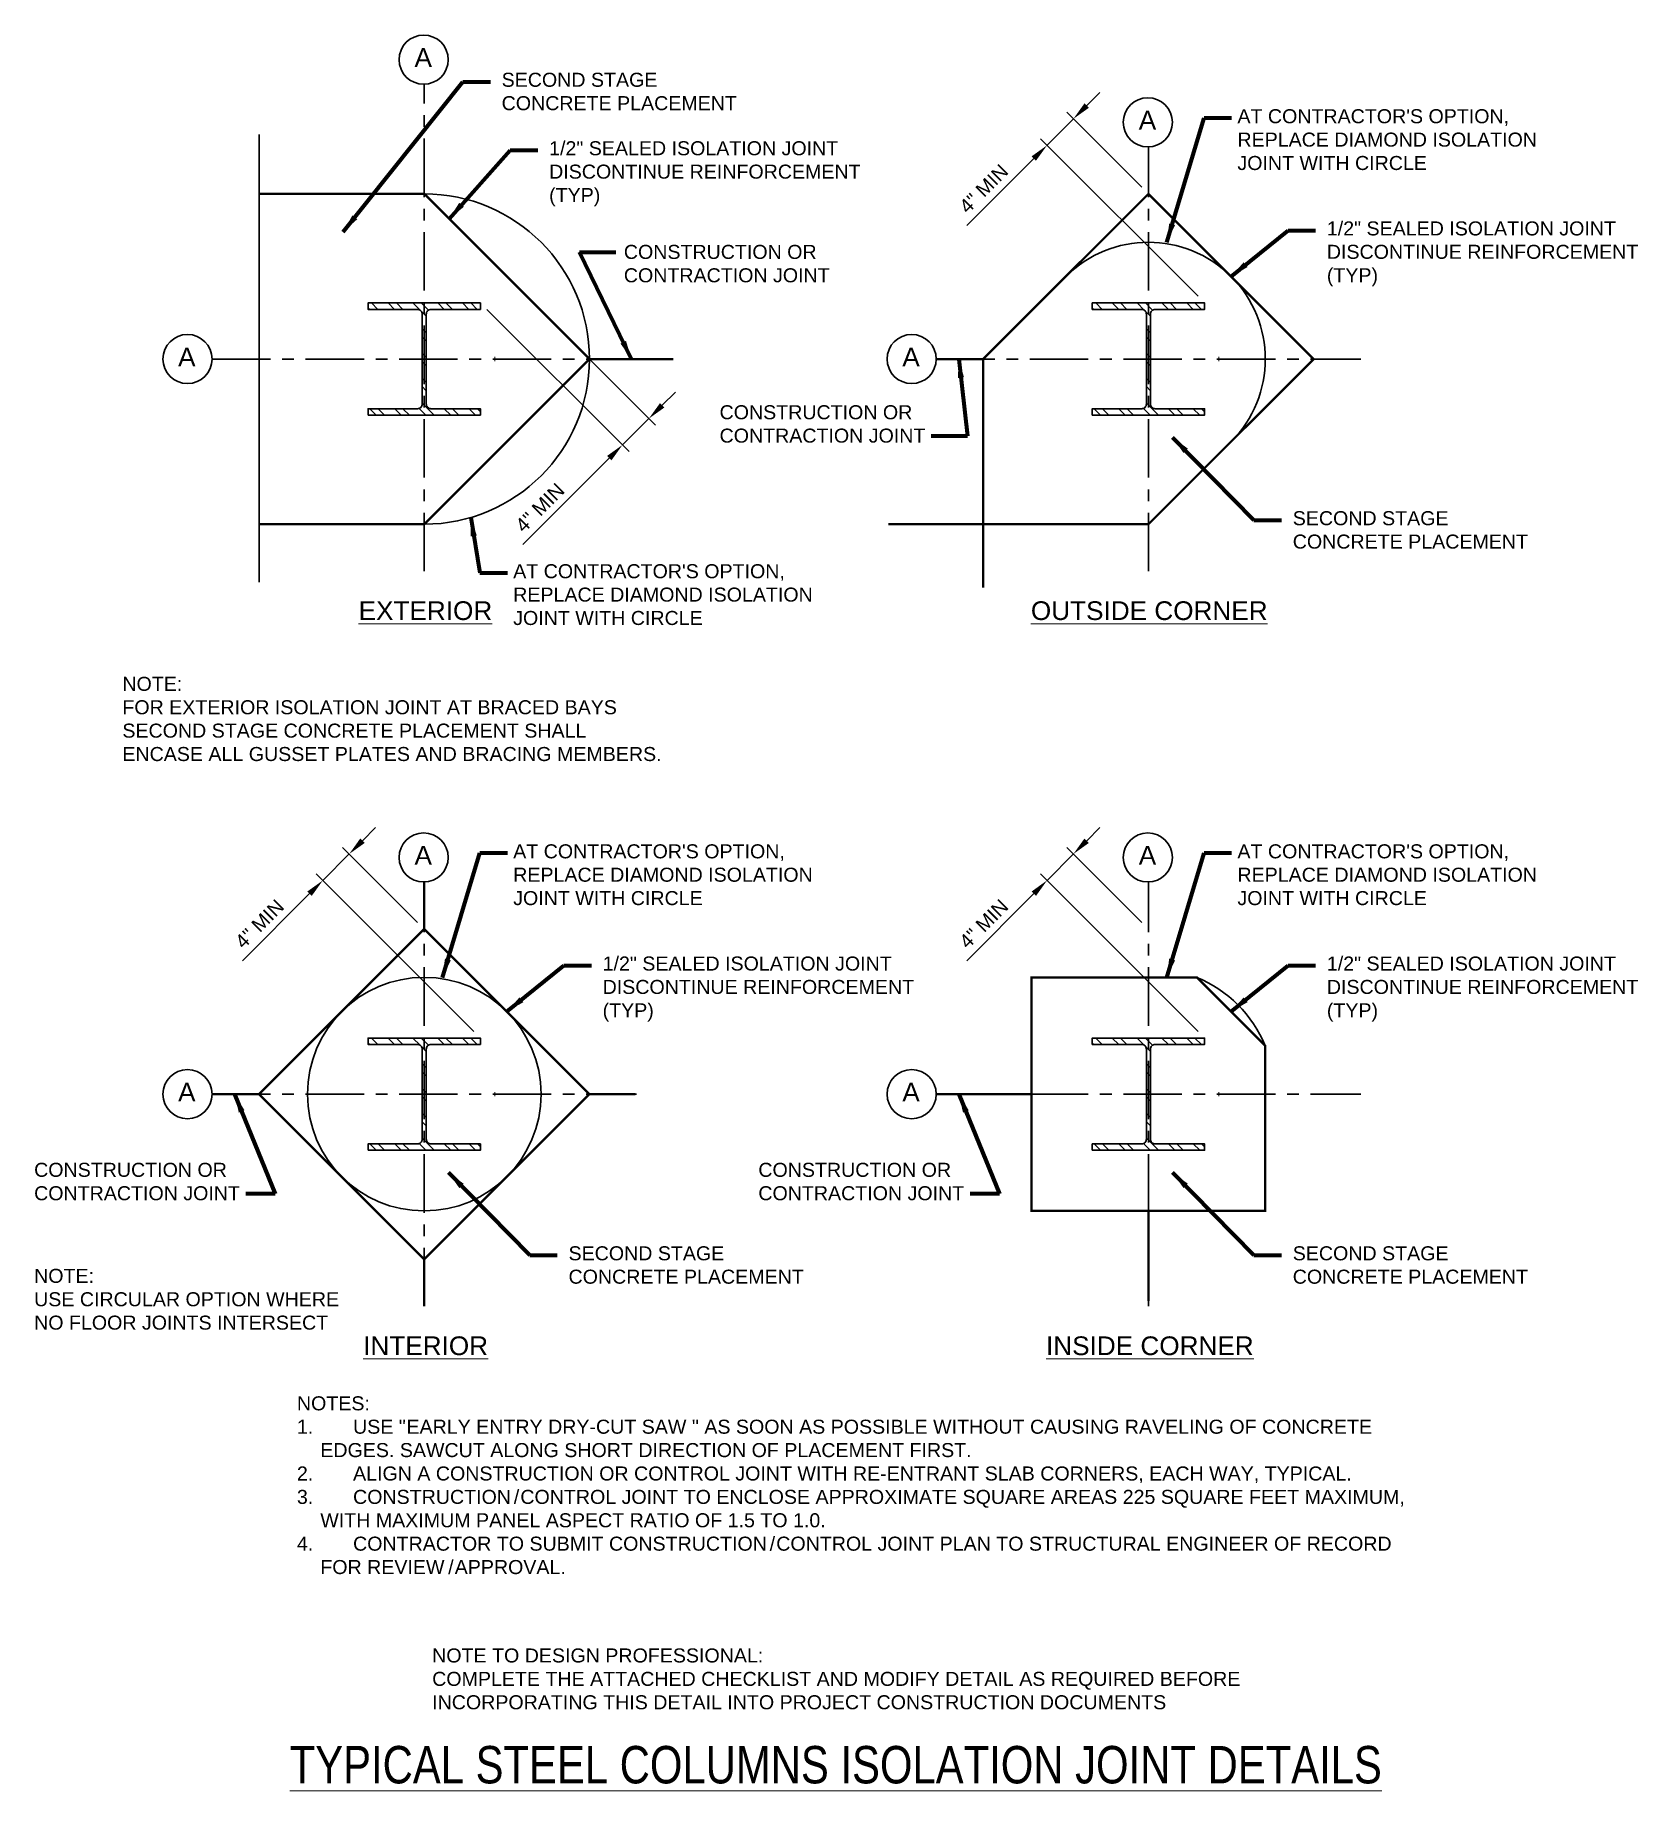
# Model space of a CAD drawing. Header units: inches. Extents: x 333 to 504, y 53 to 241.
import ezdxf

# ---------------------------------------------------------------- set-up
doc = ezdxf.new("R2010")
doc.units = ezdxf.units.IN
doc.header["$LTSCALE"] = 5
doc.header["$MEASUREMENT"] = 0
doc.linetypes.add('CENTER', pattern=[2, 1.25, -0.25, 0.25, -0.25])
doc.linetypes.add('HIDDEN', pattern=[0.375, 0.25, -0.125])
for name, color, linetype, lineweight in [('S-ANNO-DIMS', 1, 'Continuous', 20), ('S-ANNO-TEXT', 7, 'Continuous', 20), ('S-DELT-PATT', 7, 'Continuous', 15), ('S-DETL', 3, 'Continuous', 30), ('S-GRID', 9, 'CENTER', 20)]:
    doc.layers.add(name, color=color, linetype=linetype, lineweight=lineweight)
doc.styles.add('Romans', font='arial.ttf')
doc.dimstyles.get("Standard").update_dxf_attribs({"dimtxt": 0.18, "dimasz": 0.18, "dimexe": 0.18, "dimexo": 0.0625, "dimgap": 0.09, "dimtad": 0, "dimtih": 1, "dimtoh": 1, "dimdec": 4, "dimzin": 0, "dimdsep": 46, "dimtxsty": 'Standard', "dimcen": 0.09, "dimadec": 0, "dimazin": 0, "dimtfac": 1, "dimtdec": 4, "dimtofl": 0, "dimtmove": 0, "dimatfit": 3, "dimfxl": 1, "dimtolj": 1, "dimtzin": 0, "dimarcsym": 0})

# ---------------------------------------------------------------- blocks, each defined once
blk = doc.blocks.new('*D0')
at = {"layer": 'Defpoints', "color": 0, "transparency": 16777216}
for p in [(363.39, 150.5), (374.23, 145.31), (380.23, 133.66)]:
    blk.add_point(p, dxfattribs=at)
at = {"layer": 'S-ANNO-DIMS', "transparency": 16777216}
for p, q in [((367.63, 154.74), (369.04, 156.16)), ((373.53, 146.02), (365.51, 154.04)), ((366.22, 153.33), (363.39, 150.5)), ((379.53, 134.36), (362.68, 151.21)), ((361.97, 149.09), (354.81, 141.92))]:
    blk.add_line(p, q, dxfattribs=at)
for points in [[(367.39, 154.98), (367.87, 154.51), (366.22, 153.33)], [(361.74, 149.32), (362.21, 148.85), (363.39, 150.5)]]:
    blk.add_solid(points, dxfattribs=at)
at = {"layer": 'S-ANNO-DIMS', "transparency": 16777216, "insert": (356.62, 145.86), "char_height": 1.5, "attachment_point": 5, "rotation": 45, "style": 'Romans'}
blk.add_mtext('\\A1;4" MIN', dxfattribs=at)
blk = doc.blocks.new('*D1')
at = {"layer": 'Defpoints', "color": 0, "transparency": 16777216}
for p in [(440.8, 150.5), (451.64, 145.31), (457.64, 133.66)]:
    blk.add_point(p, dxfattribs=at)
at = {"layer": 'S-ANNO-DIMS', "transparency": 16777216}
for p, q in [((445.04, 154.74), (446.45, 156.16)), ((450.94, 146.02), (442.92, 154.04)), ((443.62, 153.33), (440.8, 150.5)), ((456.94, 134.36), (440.09, 151.21)), ((439.38, 149.09), (432.22, 141.92))]:
    blk.add_line(p, q, dxfattribs=at)
for points in [[(444.8, 154.98), (445.27, 154.51), (443.62, 153.33)], [(439.15, 149.32), (439.62, 148.85), (440.8, 150.5)]]:
    blk.add_solid(points, dxfattribs=at)
at = {"layer": 'S-ANNO-DIMS', "transparency": 16777216, "insert": (434.03, 145.86), "char_height": 1.5, "attachment_point": 5, "rotation": 45, "style": 'Romans'}
blk.add_mtext('\\A1;4" MIN', dxfattribs=at)
blk = doc.blocks.new('*D2')
at = {"layer": 'Defpoints', "color": 0, "transparency": 16777216}
for p in [(374.23, 223.9), (380.23, 212.24), (395.42, 197.06)]:
    blk.add_point(p, dxfattribs=at)
at = {"layer": 'S-ANNO-DIMS', "transparency": 16777216}
for p, q in [((374.94, 223.19), (398.96, 199.18)), ((380.94, 211.54), (396.13, 196.35)), ((399.66, 201.3), (401.08, 202.71)), ((398.25, 199.88), (395.42, 197.06)), ((394.01, 195.64), (384.78, 186.41))]:
    blk.add_line(p, q, dxfattribs=at)
for points in [[(399.43, 201.53), (399.9, 201.06), (398.25, 199.88)], [(393.77, 195.88), (394.24, 195.41), (395.42, 197.06)]]:
    blk.add_solid(points, dxfattribs=at)
at = {"layer": 'S-ANNO-DIMS', "transparency": 16777216, "insert": (386.59, 190.35), "char_height": 1.5, "attachment_point": 5, "rotation": 45, "style": 'Romans'}
blk.add_mtext('\\A1;4" MIN', dxfattribs=at)
blk = doc.blocks.new('*D3')
at = {"layer": 'Defpoints', "color": 0, "transparency": 16777216}
for p in [(440.8, 229.09), (451.64, 223.9), (457.64, 212.24)]:
    blk.add_point(p, dxfattribs=at)
at = {"layer": 'S-ANNO-DIMS', "transparency": 16777216}
for p, q in [((445.04, 233.33), (446.45, 234.75)), ((443.62, 231.92), (440.8, 229.09)), ((450.94, 224.61), (442.92, 232.62)), ((456.94, 212.95), (440.09, 229.8)), ((439.38, 227.68), (432.22, 220.51))]:
    blk.add_line(p, q, dxfattribs=at)
for points in [[(444.8, 233.57), (445.27, 233.1), (443.62, 231.92)], [(439.15, 227.91), (439.62, 227.44), (440.8, 229.09)]]:
    blk.add_solid(points, dxfattribs=at)
at = {"layer": 'S-ANNO-DIMS', "transparency": 16777216, "insert": (434.03, 224.45), "char_height": 1.5, "attachment_point": 5, "rotation": 45, "style": 'Romans'}
blk.add_mtext('\\A1;4" MIN', dxfattribs=at)

msp = doc.modelspace()

# ---------------------------------------------------------------- hatches: boundary and pattern name
at = {"layer": 'S-DELT-PATT'}
h = msp.add_hatch(dxfattribs=at)
h.set_pattern_fill('ANSI32', color=256, scale=5, angle=90)
h.set_pattern_definition([(135, (2023.5816, 818.2327), (-1.3258252, -1.3258252), []), (135, (2023.5816, 819.1166), (-1.3258252, -1.3258252), [])])
h.paths.add_polyline_path([(368.234066, 212.2424629), (368.234066, 211.5549629), (373.515316, 211.5549629, -0.4142135624), (374.015316, 211.0549629), (374.015316, 201.4299629, -0.4142135624), (373.515316, 200.9299629), (368.234066, 200.9299629), (368.234066, 200.2424629), (380.234066, 200.2424629), (380.234066, 200.9299629), (374.952816, 200.9299629, -0.4142135624), (374.452816, 201.4299629), (374.452816, 211.0549629, -0.4142135624), (374.952816, 211.5549629), (380.234066, 211.5549629), (380.234066, 212.2424629)])
h = msp.add_hatch(dxfattribs=at)
h.set_pattern_fill('ANSI32', color=256, scale=5, angle=90)
h.set_pattern_definition([(135, (2100.9898, 818.2327), (-1.3258252, -1.3258252), []), (135, (2100.9898, 819.1166), (-1.3258252, -1.3258252), [])])
h.paths.add_polyline_path([(445.6422617, 212.2424629), (445.6422617, 211.5549629), (450.9235117, 211.5549629, -0.4142135624), (451.4235117, 211.0549629), (451.4235117, 201.4299629, -0.4142135624), (450.9235117, 200.9299629), (445.6422617, 200.9299629), (445.6422617, 200.2424629), (457.6422617, 200.2424629), (457.6422617, 200.9299629), (452.3610117, 200.9299629, -0.4142135624), (451.8610117, 201.4299629), (451.8610117, 211.0549629, -0.4142135624), (452.3610117, 211.5549629), (457.6422617, 211.5549629), (457.6422617, 212.2424629)])
h = msp.add_hatch(dxfattribs=at)
h.set_pattern_fill('ANSI32', color=256, scale=5, angle=90)
h.set_pattern_definition([(135, (2023.5816, 739.6455), (-1.3258252, -1.3258252), []), (135, (2023.5816, 740.5294), (-1.3258252, -1.3258252), [])])
h.paths.add_polyline_path([(368.234066, 133.6553355), (368.234066, 132.9678355), (373.515316, 132.9678355, -0.4142135624), (374.015316, 132.4678355), (374.015316, 122.8428355, -0.4142135624), (373.515316, 122.3428355), (368.234066, 122.3428355), (368.234066, 121.6553355), (380.234066, 121.6553355), (380.234066, 122.3428355), (374.952816, 122.3428355, -0.4142135624), (374.452816, 122.8428355), (374.452816, 132.4678355, -0.4142135624), (374.952816, 132.9678355), (380.234066, 132.9678355), (380.234066, 133.6553355)])
h = msp.add_hatch(dxfattribs=at)
h.set_pattern_fill('ANSI32', color=256, scale=5, angle=90)
h.set_pattern_definition([(135, (2100.9898, 739.6455), (-1.3258252, -1.3258252), []), (135, (2100.9898, 740.5294), (-1.3258252, -1.3258252), [])])
h.paths.add_polyline_path([(445.6422617, 133.6553355), (445.6422617, 132.9678355), (450.9235117, 132.9678355, -0.4142135624), (451.4235117, 132.4678355), (451.4235117, 122.8428355, -0.4142135624), (450.9235117, 122.3428355), (445.6422617, 122.3428355), (445.6422617, 121.6553355), (457.6422617, 121.6553355), (457.6422617, 122.3428355), (452.3610117, 122.3428355, -0.4142135624), (451.8610117, 122.8428355), (451.8610117, 132.4678355, -0.4142135624), (452.3610117, 132.9678355), (457.6422617, 132.9678355), (457.6422617, 133.6553355)])

# ---------------------------------------------------------------- linework, layer by layer
at = {"layer": 'S-DETL', "color": 7, "linetype": 'CENTER'}
for p, q in [((374.234066, 183.5605051), (374.234066, 235.6215646)), ((451.6422617, 183.5605051), (451.6422617, 228.9244206)), ((351.5521083, 206.2424629), (396.9160238, 206.2424629)), ((428.960304, 206.2424629), (474.3242195, 206.2424629)), ((374.234066, 104.9733777), (374.234066, 150.3372932)), ((451.6422617, 104.9733777), (451.6422617, 150.3372932)), ((351.5521083, 127.6553355), (396.9160238, 127.6553355)), ((428.960304, 127.6553355), (474.3242195, 127.6553355))]:
    msp.add_line(p, q, dxfattribs=at)
at = {"layer": 'S-DETL', "linetype": 'Continuous'}
msp.add_line((356.5772118, 182.3915546), (356.5772118, 230.2454026), dxfattribs=at)
for points, const_width in [([(391.8909203, 206.2424629), (374.234066, 223.8993171), (356.5772118, 223.8993171)], 0.25), ([(451.6422617, 188.5856086), (469.299116, 206.2424629), (451.6422617, 223.8993171), (433.9854075, 206.2424629)], 0.25), ([(356.5772118, 188.5856086), (374.234066, 188.5856086), (391.8909203, 206.2424629)], 0.25), ([(391.8909203, 206.2424629), (400.8671442, 206.2424629)], 0.253), ([(433.9854075, 206.2424629), (428.960304, 206.2424629)], 0.25), ([(433.9854075, 206.2424629), (433.9854075, 181.8052485)], 0.25), ([(451.6422617, 188.5856086), (423.84497, 188.5856086)], 0.25)]:
    msp.add_lwpolyline(points, dxfattribs=dict(at, const_width=const_width))
for points in [[(368.234066, 200.2424629), (380.234066, 200.2424629), (380.234066, 200.9299629), (374.952816, 200.9299629, -0.4142135624), (374.452816, 201.4299629), (374.452816, 211.0549629, -0.4142135624), (374.952816, 211.5549629), (380.234066, 211.5549629), (380.234066, 212.2424629), (368.234066, 212.2424629), (368.234066, 211.5549629), (373.515316, 211.5549629, -0.4142135624), (374.015316, 211.0549629), (374.015316, 201.4299629, -0.4142135624), (373.515316, 200.9299629), (368.234066, 200.9299629)], [(445.6422617, 200.2424629), (457.6422617, 200.2424629), (457.6422617, 200.9299629), (452.3610117, 200.9299629, -0.4142135624), (451.8610117, 201.4299629), (451.8610117, 211.0549629, -0.4142135624), (452.3610117, 211.5549629), (457.6422617, 211.5549629), (457.6422617, 212.2424629), (445.6422617, 212.2424629), (445.6422617, 211.5549629), (450.9235117, 211.5549629, -0.4142135624), (451.4235117, 211.0549629), (451.4235117, 201.4299629, -0.4142135624), (450.9235117, 200.9299629), (445.6422617, 200.9299629)], [(368.234066, 121.6553355), (380.234066, 121.6553355), (380.234066, 122.3428355), (374.952816, 122.3428355, -0.4142135624), (374.452816, 122.8428355), (374.452816, 132.4678355, -0.4142135624), (374.952816, 132.9678355), (380.234066, 132.9678355), (380.234066, 133.6553355), (368.234066, 133.6553355), (368.234066, 132.9678355), (373.515316, 132.9678355, -0.4142135624), (374.015316, 132.4678355), (374.015316, 122.8428355, -0.4142135624), (373.515316, 122.3428355), (368.234066, 122.3428355)], [(445.6422617, 121.6553355), (457.6422617, 121.6553355), (457.6422617, 122.3428355), (452.3610117, 122.3428355, -0.4142135624), (451.8610117, 122.8428355), (451.8610117, 132.4678355, -0.4142135624), (452.3610117, 132.9678355), (457.6422617, 132.9678355), (457.6422617, 133.6553355), (445.6422617, 133.6553355), (445.6422617, 132.9678355), (450.9235117, 132.9678355, -0.4142135624), (451.4235117, 132.4678355), (451.4235117, 122.8428355, -0.4142135624), (450.9235117, 122.3428355), (445.6422617, 122.3428355)]]:
    msp.add_lwpolyline(points, format="xyb", close=True, dxfattribs=at)
at = {"layer": 'S-DETL', "const_width": 0.25}
for points in [[(374.234066, 150.3372932), (374.234066, 145.3121897)], [(351.5521083, 127.6553355), (356.5772118, 127.6553355)], [(396.8016316, 127.6553355), (391.7765281, 127.6553355)], [(428.960304, 127.6553355), (439.1569804, 127.6553355)], [(451.6422617, 115.1700541), (451.6422617, 105.5278476)], [(374.234066, 109.9984812), (374.234066, 104.9733777)]]:
    msp.add_lwpolyline(points, dxfattribs=at)
at = {"layer": 'S-DETL', "linetype": 'Continuous', "const_width": 0.25}
for points in [[(356.5772118, 127.6553355), (374.234066, 109.9984812), (391.8909203, 127.6553355), (374.234066, 145.3121897)], [(439.1569804, 115.1700541), (464.1275431, 115.1700541), (464.1275431, 132.8269083), (456.8138346, 140.1406168), (439.1569804, 140.1406168)]]:
    msp.add_lwpolyline(points, close=True, dxfattribs=at)
at = {"layer": 'S-DETL', "color": 7, "linetype": 'Continuous'}
for centre in [(374.171566, 238.2458179), (451.5797617, 231.548674), (348.9271127, 206.2424629), (426.3353084, 206.2424629), (374.171566, 152.9615466), (451.5797617, 152.9615466), (348.9271127, 127.6553355), (426.3353084, 127.6553355)]:
    msp.add_circle(centre, 2.6249955, dxfattribs=at)
at = {"layer": 'S-DETL', "linetype": 'Continuous'}
msp.add_circle((374.234066, 127.6553355), 12.4852814, dxfattribs=at)
for centre, radius, start, end in [((374.234066, 206.2424629), 17.6568542, 270, 90), ((451.6422617, 206.2424629), 12.4852814, 315, 135), ((451.6422617, 127.6553355), 13.5139712, 22.5, 67.5)]:
    msp.add_arc(centre, radius, start, end, dxfattribs=at)
at = {"layer": 'S-GRID', "color": 7, "linetype": 'HIDDEN'}
for p, q in [((381.7678371, 206.4612129), (381.7678371, 206.0237129)), ((459.1760328, 206.4612129), (459.1760328, 206.0237129)), ((381.7678371, 127.8740855), (381.7678371, 127.4365855)), ((459.1760328, 127.8740855), (459.1760328, 127.4365855))]:
    msp.add_line(p, q, dxfattribs=at)

# ---------------------------------------------------------------- texts
at = {"layer": 'S-ANNO-TEXT', "style": 'Romans'}
for s, insert, char_height, attachment_point in [('\\A1;{\\T1.2;A}', (373.1954398, 239.4766976), 2, 1), ('\\A1;SECOND STAGE\\PCONCRETE PLACEMENT', (382.5065438, 236.8460738), 1.499999989, 1), ('\\A1;{\\T1.2;A}', (450.6036355, 232.7795537), 2, 1), ("\\A1;AT CONTRACTOR'S OPTION, \\PREPLACE DIAMOND ISOLATION\\PJOINT WITH CIRCLE", (461.1510242, 232.9510125), 1.499999989, 1), ('\\A1;1/2" SEALED ISOLATION JOINT \\PDISCONTINUE REINFORCEMENT\\P(TYP)', (387.5816895, 229.5272443), 1.499999989, 1), ('\\A1;1/2" SEALED ISOLATION JOINT \\PDISCONTINUE REINFORCEMENT\\P(TYP)', (470.7093478, 220.9549005), 1.499999989, 1), ('\\A1;CONSTRUCTION OR\\PCONTRACTION JOINT', (395.569484, 218.44546), 1.499999989, 1), ('\\A1;{\\T1.2;A}', (347.9251774, 207.4623121), 2, 1), ('\\A1;{\\T1.2;A}', (425.3333731, 207.4623121), 2, 1), ('\\A1;CONSTRUCTION OR\\PCONTRACTION JOINT', (405.8005414, 201.3054203), 1.499999989, 1), ('\\A1;SECOND STAGE\\PCONCRETE PLACEMENT', (467.0640662, 189.9779142), 1.499999989, 1), ("\\A1;AT CONTRACTOR'S OPTION, \\PREPLACE DIAMOND ISOLATION\\PJOINT WITH CIRCLE", (383.7428285, 184.3106157), 1.499999989, 1), ('\\A1;{\\LEXTERIOR}', (367.2211056, 180.3427698), 2, 1), ('\\A1;{\\LOUTSIDE CORNER}', (439.0760953, 180.3427698), 2, 1), ('\\A1;NOTE:\\PFOR EXTERIOR ISOLATION JOINT AT BRACED BAYS\\PSECOND STAGE CONCRETE PLACEMENT SHALL\\PENCASE ALL GUSSET PLATES AND BRACING MEMBERS.', (341.9700253, 172.267834), 1.499999989, 1), ('\\A1;{\\T1.2;A}', (373.1954398, 154.1924263), 2, 1), ("\\A1;AT CONTRACTOR'S OPTION, \\PREPLACE DIAMOND ISOLATION\\PJOINT WITH CIRCLE", (383.7428285, 154.3638851), 1.499999989, 1), ('\\A1;{\\T1.2;A}', (450.6036355, 154.1924263), 2, 1), ("\\A1;AT CONTRACTOR'S OPTION, \\PREPLACE DIAMOND ISOLATION\\PJOINT WITH CIRCLE", (461.1510242, 154.3638851), 1.499999989, 1), ('\\A1;1/2" SEALED ISOLATION JOINT \\PDISCONTINUE REINFORCEMENT \\P(TYP)', (393.3011521, 142.3677731), 1.499999989, 1), ('\\A1;1/2" SEALED ISOLATION JOINT \\PDISCONTINUE REINFORCEMENT \\P(TYP)', (470.7093478, 142.3677731), 1.499999989, 1), ('\\A1;{\\T1.2;A}', (347.9251774, 128.8751847), 2, 1), ('\\A1;{\\T1.2;A}', (425.3333731, 128.8751847), 2, 1), ('\\A1;CONSTRUCTION OR\\PCONTRACTION JOINT', (332.5367354, 120.3141358), 1.499999989, 1), ('\\A1;CONSTRUCTION OR\\PCONTRACTION JOINT', (409.9449311, 120.3141358), 1.499999989, 1), ('\\A1;SECOND STAGE\\PCONCRETE PLACEMENT', (389.6558705, 111.3907868), 1.499999989, 1), ('\\A1;SECOND STAGE\\PCONCRETE PLACEMENT', (467.0640662, 111.3907868), 1.499999989, 1), ('\\A1;NOTE:\\PUSE CIRCULAR OPTION WHERE\\PNO FLOOR JOINTS INTERSECT', (332.5367354, 108.9799418), 1.499999989, 1), ('\\A1;{\\LINTERIOR }', (367.707463, 101.7556423), 2, 1), ('\\A1;{\\LINSIDE CORNER}', (440.6906928, 101.7556423), 2, 1), ('NOTE TO DESIGN PROFESSIONAL: \\PCOMPLETE THE ATTACHED CHECKLIST AND MODIFY DETAIL AS REQUIRED BEFORE \\PINCORPORATING THIS DETAIL INTO PROJECT CONSTRUCTION DOCUMENTS', (375.0809206, 68.3962774), 1.499999989, 1), ('{\\W0.8;\\LTYPICAL STEEL COLUMNS ISOLATION JOINT DETAILS}', (418.21929, 57.9699472), 4, 2)]:
    msp.add_mtext(s, dxfattribs=dict(at, insert=insert, char_height=char_height, attachment_point=attachment_point))
at = {"layer": 'S-ANNO-TEXT', "insert": (360.6257704, 95.3524364), "char_height": 1.4999999894, "width": 120.055594655, "attachment_point": 1, "style": 'Romans'}
msp.add_mtext('\\A1;\\pxi-1.6667,l1.6667,a0.66667;NOTES:\\P1.^IUSE {\\T1.1;"}EARLY ENTRY DRY-CUT SA{\\T1.3;W}" AS SOON AS POSSIBLE WITHOUT CAUSING RAVELING OF CONCRETE EDGES. SAWCUT ALONG SHORT DIRECTION OF PLACEMENT FIRST.\\P2.^IALIGN A CONSTRUCTION OR CONTROL JOINT WITH RE-ENTRANT SLAB CORNERS, EACH WAY, TYPICAL.\\P3.^ICONSTRUCTIO{\\T1.2;N/}CONTROL JOINT TO ENCLOSE APPROXIMATE SQUARE AREAS 225 SQUARE FEET MAXIMUM, WITH MAXIMUM PANEL ASPECT RATIO OF 1.5 TO 1.0.\\P4.^ICONTRACTOR TO SUBMIT CONSTRUCTIO{\\T1.2;N/}CONTROL JOINT PLAN TO STRUCTURAL ENGINEER OF RECORD FOR REVIE{\\T1.2;W/}APPROVAL.', dxfattribs=at)

# ---------------------------------------------------------------- dimensions: what is measured, and where the dimension line sits
at = {"layer": 'S-ANNO-DIMS'}
for base, p1, p2, picture, middle in [((440.7954926, 229.089232), (451.6422617, 223.8993171), (457.6422617, 212.2424629), '*D3', (435.0912487, 223.3849882)), ((395.4199813, 197.0565476), (374.234066, 223.8993171), (380.234066, 212.2424629), '*D2', (387.654149, 189.2907154)), ((363.3872969, 150.5021046), (374.234066, 145.3121897), (380.234066, 133.6553355), '*D0', (357.683053, 144.7978608)), ((440.7954926, 150.5021046), (451.6422617, 145.3121897), (457.6422617, 133.6553355), '*D1', (435.0912487, 144.7978608))]:
    dim = msp.add_linear_dim(base=base, p1=p1, p2=p2, angle=225, text='4" MIN', dimstyle='Standard', override={"dimscale": 16, "dimtxt": 0.09375, "dimasz": 0.125, "dimexe": 0.0625, "dimgap": 0.0625, "dimtih": 0, "dimtoh": 0, "dimdec": 5, "dimlfac": 1, "dimrnd": 0.03125, "dimzin": 7, "dimlunit": 4, "dimtxsty": 'Romans', "dimcen": 0.125, "dimclrd": 256, "dimclre": 256, "dimclrt": 256, "dimadec": 4, "dimtdec": 5, "dimtofl": 1, "dimtvp": 1, "dimfrac": 2, "dimtzin": 3, "dimlwd": 65535, "dimlwe": 65535}, dxfattribs=at)
    dim.commit()
    dim.dimension.update_dxf_attribs({"geometry": picture, "text_midpoint": middle, "dimtype": 128})

# ---------------------------------------------------------------- leaders
at = {"layer": 'S-ANNO-TEXT'}
for points in [[(365.5691626, 219.8307452), (378.3581426, 235.8907584), (381.3009986, 235.8907584)], [(453.5976405, 218.7277442), (457.5843484, 232.0269528), (460.5272044, 232.0269528)], [(376.8914205, 221.2419627), (383.4332883, 228.571929), (386.3761442, 228.571929)], [(460.4706889, 215.07089), (466.5609466, 219.9995852), (469.5038026, 219.9995852)], [(396.3790322, 206.2424629), (390.8294474, 217.6493383), (394.7000701, 217.6493383)], [(431.3707635, 206.2424629), (432.3021325, 198.0022143), (428.4315099, 198.0022143)], [(454.2202684, 197.8575279), (462.915665, 189.0225989), (465.858521, 189.0225989)], [(379.2026892, 189.2991076), (380.1761527, 183.386556), (383.1190087, 183.386556)], [(376.1894448, 140.1406168), (380.1761527, 153.4398254), (383.1190087, 153.4398254)], [(453.5976405, 140.1406168), (457.5843484, 153.4398254), (460.5272044, 153.4398254)], [(383.0624932, 136.4837626), (389.1527509, 141.4124578), (392.0956069, 141.4124578)], [(460.4706889, 136.4837626), (466.5609466, 141.4124578), (469.5038026, 141.4124578)], [(353.9625678, 127.6553355), (358.3074767, 117.0109299), (355.1677038, 117.0109299)], [(431.3707635, 127.6553355), (435.7156724, 117.0109299), (432.5758995, 117.0109299)], [(376.8120727, 119.2704005), (385.5074693, 110.4354715), (388.4503253, 110.4354715)], [(454.2202684, 119.2704005), (462.915665, 110.4354715), (465.858521, 110.4354715)]]:
    msp.add_leader(points, dimstyle='Standard', override={"dimscale": 16, "dimtxt": 0.09375, "dimasz": 0.125, "dimexe": 0.0625, "dimgap": 0.0625, "dimtad": 0, "dimtih": 0, "dimtoh": 0, "dimdec": 5, "dimlfac": 16, "dimrnd": 0.03125, "dimzin": 7, "dimlunit": 4, "dimtxsty": 'Romans', "dimcen": 0.125, "dimclrd": 256, "dimclre": 256, "dimclrt": 256, "dimadec": 4, "dimtdec": 5, "dimtofl": 1, "dimtvp": 1, "dimfrac": 2, "dimtzin": 3, "dimlwd": 65535, "dimlwe": 65535}, dxfattribs=at)

doc.saveas('drawing.dxf')
